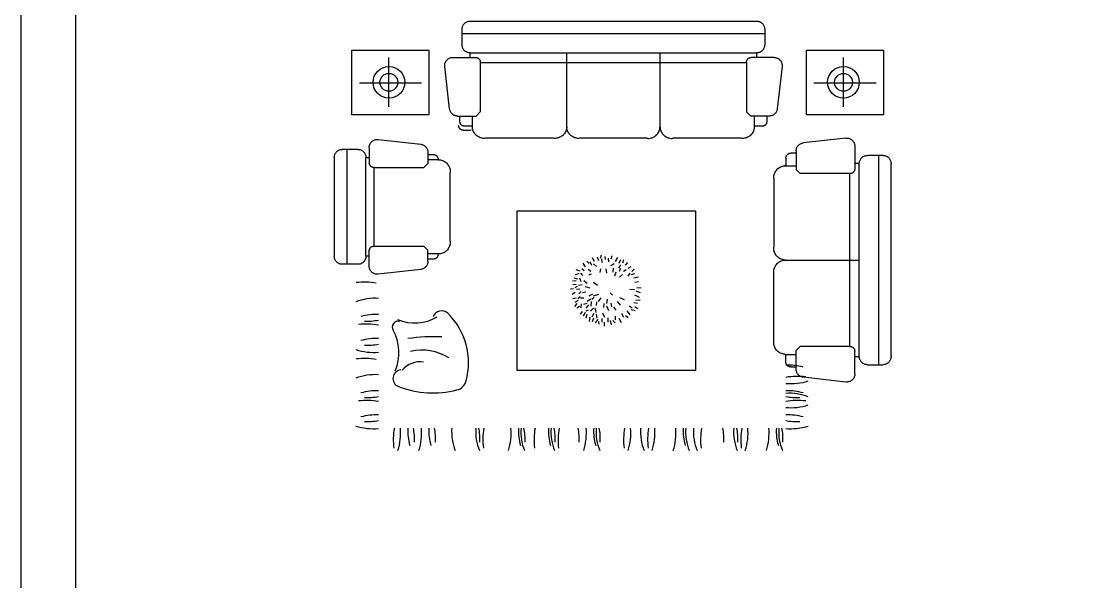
# Model space of a CAD drawing. Header units: inches. Extents: x 10.1 to 52.6, y 12.1 to 36.9.
# Drawn here: x 10.12 to 16.66, y 25.05 to 28.53 of the extents above; entities that cross this region are included whole.
import ezdxf

# ---------------------------------------------------------------- set-up
doc = ezdxf.new("R2010")
doc.units = ezdxf.units.IN
doc.header["$MEASUREMENT"] = 0
doc.layers.add('02', color=2, linetype='Continuous')
doc.layers.add('kadrbm', color=4, linetype='Continuous')

# ---------------------------------------------------------------- blocks, each defined once
blk = doc.blocks.new('kadrbm')
at = {"layer": 'kadrbm', "color": 4}
blk.add_lwpolyline([(0, 0), (0, 24.7972), (21, 24.7972), (21, 0), (0, 0)], close=True, dxfattribs=at)
blk.add_lwpolyline([(20.6631, 0.3257), (20.6631, 24.4603), (0.3369, 24.4603), (0.3369, 0.3257), (20.6631, 0.3257)], dxfattribs=at)

msp = doc.modelspace()

# ---------------------------------------------------------------- linework, layer by layer
at = {"layer": '02'}
for p, q in [((14.7328, 28.4553), (12.8563, 28.4553)), ((12.1718, 28.3541), (12.65, 28.3541)), ((12.1718, 27.9529), (12.1718, 28.3541)), ((12.65, 28.3541), (12.65, 27.9529)), ((12.9063, 28.3363), (14.6828, 28.3363)), ((13.5053, 27.8783), (13.5053, 28.3363)), ((14.0838, 27.8783), (14.0838, 28.3363)), ((14.9911, 28.3541), (15.4693, 28.3541)), ((14.9911, 27.9529), (14.9911, 28.3541)), ((15.4693, 28.3541), (15.4693, 27.9529)), ((12.3997, 28.3072), (12.3997, 28.0008)), ((12.7985, 28.3084), (12.9393, 28.3084)), ((12.9693, 28.2784), (12.9693, 27.9703)), ((12.9693, 28.2773), (14.6198, 28.2773)), ((14.6198, 28.2784), (14.6198, 27.9703)), ((14.7907, 28.3084), (14.6498, 28.3084)), ((15.219, 28.3072), (15.219, 28.0008)), ((12.2193, 28.1514), (12.6047, 28.1514)), ((15.0385, 28.1514), (15.424, 28.1514)), ((12.65, 27.9529), (12.1718, 27.9529)), ((12.8285, 27.9443), (12.9433, 27.9443)), ((12.9203, 27.8783), (12.9203, 27.9443)), ((12.9433, 27.9443), (12.9693, 27.9703)), ((14.6458, 27.9443), (14.6198, 27.9703)), ((14.7607, 27.9443), (14.6458, 27.9443)), ((14.6688, 27.8783), (14.6688, 27.9443)), ((15.4693, 27.9529), (14.9911, 27.9529)), ((12.8643, 27.8567), (12.9123, 27.8567)), ((15.2359, 27.8076), (14.9718, 27.7776)), ((12.2102, 27.7378), (12.1132, 27.7378)), ((12.1412, 27.7378), (12.1412, 27.0248)), ((12.2802, 27.7496), (12.2802, 27.6548)), ((12.3358, 27.7993), (12.5999, 27.7693)), ((15.2915, 27.7579), (15.2915, 27.6171)), ((12.0632, 27.6878), (12.0632, 27.0748)), ((12.2602, 27.0748), (12.2602, 27.6878)), ((12.2602, 27.6878), (12.2802, 27.6878)), ((12.6442, 27.7196), (12.6442, 27.6508)), ((12.6442, 27.7058), (12.6772, 27.7058)), ((12.7102, 27.6738), (12.6442, 27.6738)), ((12.7072, 27.6758), (12.7072, 27.6738)), ((14.8644, 27.6841), (14.8644, 27.6361)), ((14.9274, 27.7141), (14.8944, 27.7141)), ((14.9274, 27.7279), (14.9274, 27.6131)), ((15.4664, 27.7001), (15.3694, 27.7001)), ((15.4384, 27.7001), (15.4384, 26.4021)), ((12.3102, 27.6248), (12.6182, 27.6248)), ((12.3112, 27.1378), (12.3112, 27.6248)), ((12.6442, 27.6508), (12.6182, 27.6248)), ((14.8644, 27.6362), (14.8551, 27.6357)), ((14.8614, 27.6361), (14.9274, 27.6361)), ((14.9274, 27.6131), (14.9534, 27.5871)), ((15.3194, 27.6501), (15.2915, 27.6501)), ((15.3194, 26.4521), (15.3194, 27.6501)), ((15.5164, 26.4521), (15.5164, 27.6501)), ((12.7822, 27.1688), (12.7822, 27.5938)), ((14.7894, 27.5561), (14.7894, 27.1311)), ((15.2615, 27.5871), (14.9534, 27.5871)), ((15.2604, 26.5151), (15.2604, 27.5871)), ((13.1968, 27.3555), (14.3042, 27.3555)), ((13.1968, 26.3656), (13.1968, 27.3555)), ((14.3042, 27.3555), (14.3042, 26.3656)), ((12.2802, 27.0129), (12.2802, 27.1078)), ((12.3102, 27.1378), (12.6182, 27.1378)), ((12.6442, 27.1118), (12.6182, 27.1378)), ((12.6442, 27.0429), (12.6442, 27.1118)), ((12.7102, 27.0888), (12.6442, 27.0888)), ((12.7072, 27.0888), (12.7072, 27.0868)), ((13.7138, 27.0634), (13.7204, 27.084)), ((12.2102, 27.0248), (12.1132, 27.0248)), ((12.2802, 27.0748), (12.2602, 27.0748)), ((12.6772, 27.0568), (12.6442, 27.0568)), ((13.621, 27.0092), (13.607, 27.0328)), ((13.6445, 27.03), (13.6289, 27.0451)), ((13.6618, 27.0166), (13.6512, 27.0403)), ((13.6767, 27.0424), (13.6645, 27.0644)), ((13.6892, 27.0102), (13.6718, 27.027)), ((13.7039, 27.0462), (13.695, 27.0683)), ((13.7245, 27.0364), (13.7225, 27.0584)), ((13.7447, 27.0538), (13.7444, 27.0742)), ((13.7654, 27.0404), (13.7634, 27.0625)), ((13.7794, 27.0167), (13.7996, 27.0307)), ((13.7804, 27.0594), (13.7869, 27.0799)), ((13.8079, 27.0427), (13.8213, 27.0668)), ((13.8274, 27.0005), (13.8407, 27.0211)), ((13.8303, 27.0312), (13.8402, 27.0552)), ((13.8525, 27.0332), (13.8589, 27.0538)), ((13.8697, 27.0199), (13.8848, 27.0354)), ((14.8614, 27.0511), (15.3194, 27.0511)), ((12.5999, 26.9932), (12.3358, 26.9632)), ((13.5807, 26.9676), (13.557, 26.957)), ((13.589, 26.9831), (13.5633, 26.9911)), ((13.6047, 26.9543), (13.5926, 26.9695)), ((13.6128, 26.9835), (13.5991, 26.9969)), ((13.6538, 26.9807), (13.6383, 26.9924)), ((13.6574, 26.9637), (13.6422, 26.9584)), ((13.7118, 26.9747), (13.7166, 26.997)), ((13.7545, 26.9703), (13.7507, 26.9976)), ((13.7937, 26.976), (13.795, 27.0016)), ((13.8043, 26.9523), (13.8124, 26.9781)), ((13.8317, 26.9459), (13.8502, 26.9616)), ((13.8328, 26.9817), (13.841, 27.0007)), ((13.8566, 26.9822), (13.8736, 26.9926)), ((13.8854, 27.0014), (13.9057, 27.0119)), ((13.8861, 26.9503), (13.8978, 26.9692)), ((13.9047, 26.9624), (13.9268, 26.9679)), ((13.9079, 26.9796), (13.923, 26.9952)), ((14.7894, 26.5461), (14.7894, 26.9711)), ((13.5644, 26.923), (13.5405, 26.9192)), ((13.5631, 26.8974), (13.5426, 26.9005)), ((13.5745, 26.9334), (13.5522, 26.9381)), ((13.57, 26.8873), (13.5548, 26.8785)), ((13.6005, 26.898), (13.5785, 26.8926)), ((13.5952, 26.9167), (13.5863, 26.9387)), ((13.6311, 26.9054), (13.6103, 26.922)), ((13.6961, 26.8927), (13.6703, 26.911)), ((13.9204, 26.9405), (13.9493, 26.9461)), ((13.9276, 26.9134), (13.9497, 26.9189)), ((13.5481, 26.8716), (13.5276, 26.8713)), ((13.557, 26.8495), (13.5385, 26.8374)), ((13.5873, 26.8705), (13.5652, 26.8685)), ((13.5881, 26.8228), (13.573, 26.8106)), ((13.5944, 26.857), (13.5793, 26.8414)), ((13.6235, 26.8524), (13.603, 26.8486)), ((13.6503, 26.8766), (13.6213, 26.8847)), ((13.6645, 26.8393), (13.6425, 26.8271)), ((13.7021, 26.8366), (13.6698, 26.8275)), ((13.7735, 26.8479), (13.7891, 26.8328)), ((13.8959, 26.8703), (13.9249, 26.8691)), ((13.9254, 26.8349), (13.9547, 26.82)), ((13.9336, 26.8606), (13.961, 26.8508)), ((13.94, 26.8812), (13.9674, 26.8782)), ((13.5627, 26.8139), (13.5423, 26.8101)), ((13.5683, 26.7816), (13.5532, 26.7627)), ((13.5765, 26.8005), (13.558, 26.7883)), ((13.5839, 26.7631), (13.567, 26.7526)), ((13.6104, 26.8146), (13.5899, 26.8143)), ((13.5956, 26.7786), (13.5926, 26.7547)), ((13.6297, 26.7826), (13.6093, 26.7754)), ((13.6401, 26.7725), (13.6233, 26.7517)), ((13.6548, 26.8085), (13.6312, 26.7945)), ((13.6568, 26.7932), (13.6538, 26.7659)), ((13.6751, 26.819), (13.66, 26.8068)), ((13.6892, 26.792), (13.6878, 26.7698)), ((13.716, 26.8163), (13.701, 26.7939)), ((13.7354, 26.7808), (13.7323, 26.7569)), ((13.7554, 26.8083), (13.7524, 26.7811)), ((13.7526, 26.7674), (13.765, 26.7386)), ((13.7779, 26.7832), (13.7834, 26.7611)), ((13.7953, 26.7596), (13.8093, 26.7394)), ((13.8187, 26.7941), (13.8361, 26.7705)), ((13.832, 26.8181), (13.8611, 26.8067)), ((13.8924, 26.7662), (13.9113, 26.7546)), ((13.9211, 26.7888), (13.9432, 26.7841)), ((13.9266, 26.7633), (13.9455, 26.7516)), ((13.9345, 26.8027), (13.96, 26.8048)), ((13.6014, 26.7326), (13.5881, 26.7154)), ((13.6186, 26.7261), (13.607, 26.7037)), ((13.6389, 26.7401), (13.6236, 26.7347)), ((13.6306, 26.7144), (13.6242, 26.6904)), ((13.648, 26.6975), (13.645, 26.6703)), ((13.6711, 26.7525), (13.6526, 26.7335)), ((13.6733, 26.7201), (13.66, 26.6961)), ((13.672, 26.6911), (13.6622, 26.6671)), ((13.6795, 26.7543), (13.6851, 26.7254)), ((13.6886, 26.7153), (13.6925, 26.6915)), ((13.7277, 26.7245), (13.7383, 26.6973)), ((13.7606, 26.6926), (13.761, 26.6653)), ((13.8047, 26.7035), (13.8052, 26.6796)), ((13.8289, 26.6902), (13.8429, 26.6631)), ((13.8454, 26.7211), (13.8577, 26.6958)), ((13.8695, 26.7079), (13.8867, 26.6946)), ((13.8776, 26.737), (13.8967, 26.7118)), ((13.9047, 26.7443), (13.9286, 26.7378)), ((13.6978, 26.683), (13.681, 26.6623)), ((13.7013, 26.6694), (13.7033, 26.6541)), ((13.7231, 26.6885), (13.7218, 26.6664)), ((13.7371, 26.6649), (13.7375, 26.641)), ((13.7745, 26.6758), (13.78, 26.6502)), ((13.7916, 26.676), (13.8054, 26.6625)), ((14.9274, 26.4891), (14.9534, 26.5151)), ((15.2615, 26.5151), (14.9534, 26.5151)), ((14.8551, 26.4664), (14.8644, 26.4659)), ((14.8614, 26.4661), (14.9274, 26.4661)), ((14.8644, 26.4181), (14.8644, 26.4661)), ((14.9274, 26.3742), (14.9274, 26.4891)), ((15.2915, 26.3442), (15.2915, 26.4851)), ((15.2915, 26.4521), (15.3194, 26.4521)), ((14.3042, 26.3656), (13.1968, 26.3656)), ((14.8944, 26.3881), (14.9274, 26.3881)), ((15.3694, 26.4021), (15.4664, 26.4021)), ((15.2359, 26.2945), (14.9718, 26.3245))]:
    msp.add_line(p, q, dxfattribs=at)
for points in [[(12.8563, 28.4833), (12.8565, 28.4876), (12.8571, 28.492), (12.858, 28.4962), (12.8593, 28.5004), (12.861, 28.5044), (12.863, 28.5083), (12.8654, 28.512), (12.868, 28.5154), (12.871, 28.5186), (12.8742, 28.5216), (12.8776, 28.5242), (12.8813, 28.5266), (12.8852, 28.5286), (12.8892, 28.5303), (12.8934, 28.5316), (12.8976, 28.5325), (12.902, 28.5331), (12.9063, 28.5333)], [(12.9063, 28.5333), (14.6828, 28.5333)], [(14.6828, 28.5333), (14.6872, 28.5331), (14.6915, 28.5325), (14.6958, 28.5316), (14.6999, 28.5303), (14.704, 28.5286), (14.7078, 28.5266), (14.7115, 28.5242), (14.715, 28.5216), (14.7182, 28.5186), (14.7211, 28.5154), (14.7238, 28.512), (14.7261, 28.5083), (14.7281, 28.5044), (14.7298, 28.5004), (14.7311, 28.4962), (14.7321, 28.492), (14.7326, 28.4876), (14.7328, 28.4833)], [(12.8563, 28.3863), (12.8563, 28.4833)], [(14.7328, 28.4833), (14.7328, 28.3863)], [(12.9063, 28.3363), (12.902, 28.3365), (12.8976, 28.337), (12.8934, 28.338), (12.8892, 28.3393), (12.8852, 28.341), (12.8813, 28.343), (12.8776, 28.3453), (12.8742, 28.348), (12.871, 28.3509), (12.868, 28.3541), (12.8654, 28.3576), (12.863, 28.3613), (12.861, 28.3651), (12.8593, 28.3692), (12.858, 28.3733), (12.8571, 28.3776), (12.8565, 28.3819), (12.8563, 28.3863)], [(12.9063, 28.3084), (12.9063, 28.3363)], [(14.7328, 28.3863), (14.7326, 28.3819), (14.7321, 28.3776), (14.7311, 28.3733), (14.7298, 28.3692), (14.7281, 28.3651), (14.7261, 28.3613), (14.7238, 28.3576), (14.7211, 28.3541), (14.7182, 28.3509), (14.715, 28.348), (14.7115, 28.3453), (14.7078, 28.343), (14.704, 28.341), (14.6999, 28.3393), (14.6958, 28.338), (14.6915, 28.337), (14.6872, 28.3365), (14.6828, 28.3363)], [(14.6828, 28.3363), (14.6828, 28.3084)], [(12.7836, 27.9722), (12.7819, 27.9762), (12.7805, 27.9802), (12.7795, 27.9844), (12.7788, 27.9886), (12.7488, 28.2527), (12.7485, 28.2571), (12.7486, 28.2616), (12.749, 28.266), (12.7499, 28.2703), (12.7512, 28.2746)], [(12.7512, 28.2746), (12.7528, 28.2787), (12.7548, 28.2827), (12.7571, 28.2864), (12.7597, 28.29), (12.7627, 28.2933), (12.7659, 28.2963), (12.7694, 28.299), (12.7731, 28.3015), (12.777, 28.3035), (12.7811, 28.3053), (12.7853, 28.3066), (12.7897, 28.3076), (12.794, 28.3082), (12.7985, 28.3084)], [(12.9393, 28.3084), (12.9419, 28.3083), (12.9445, 28.3079), (12.9471, 28.3073), (12.9496, 28.3066), (12.952, 28.3056), (12.9543, 28.3043), (12.9565, 28.3029), (12.9586, 28.3013), (12.9605, 28.2996), (12.9623, 28.2976), (12.9639, 28.2956), (12.9653, 28.2934), (12.9665, 28.291), (12.9675, 28.2886), (12.9683, 28.2861), (12.9689, 28.2836), (12.9692, 28.281), (12.9693, 28.2784)], [(14.6198, 28.2784), (14.6199, 28.281), (14.6203, 28.2836), (14.6209, 28.2861), (14.6216, 28.2886), (14.6226, 28.291), (14.6238, 28.2934), (14.6253, 28.2956), (14.6268, 28.2976), (14.6286, 28.2996), (14.6305, 28.3013), (14.6326, 28.3029), (14.6348, 28.3043), (14.6371, 28.3056), (14.6396, 28.3066), (14.6421, 28.3073), (14.6446, 28.3079), (14.6472, 28.3083), (14.6498, 28.3084)], [(14.7907, 28.3084), (14.7951, 28.3082), (14.7995, 28.3076), (14.8038, 28.3066), (14.808, 28.3053), (14.8121, 28.3035), (14.816, 28.3015), (14.8198, 28.299), (14.8232, 28.2963), (14.8265, 28.2933), (14.8294, 28.29), (14.8321, 28.2864), (14.8344, 28.2827), (14.8364, 28.2787), (14.838, 28.2746), (14.8392, 28.2703), (14.8401, 28.266), (14.8406, 28.2616), (14.8407, 28.2571), (14.8404, 28.2527)], [(14.8404, 28.2527), (14.8104, 27.9886)], [(12.8285, 27.9443), (12.8242, 27.9445), (12.8199, 27.945), (12.8158, 27.9459), (12.8117, 27.9472), (12.8077, 27.9488), (12.8039, 27.9507), (12.8002, 27.953), (12.7968, 27.9556), (12.7936, 27.9584), (12.7907, 27.9616), (12.788, 27.9649), (12.7856, 27.9685), (12.7836, 27.9722)], [(12.9203, 27.8813), (12.8723, 27.8813), (12.8697, 27.8814), (12.8671, 27.8817), (12.8646, 27.8823), (12.8621, 27.8831), (12.8596, 27.8841), (12.8573, 27.8853), (12.8551, 27.8867), (12.853, 27.8883), (12.8511, 27.8901), (12.8493, 27.892), (12.8477, 27.8941), (12.8463, 27.8963), (12.8451, 27.8986), (12.8441, 27.901), (12.8433, 27.9035), (12.8428, 27.9061), (12.8424, 27.9087), (12.8423, 27.9113), (12.8423, 27.9443)], [(14.7468, 27.9443), (14.7468, 27.9113)], [(14.8104, 27.9886), (14.8097, 27.9844), (14.8087, 27.9802), (14.8073, 27.9762), (14.8056, 27.9722), (14.8035, 27.9685), (14.8011, 27.9649), (14.7985, 27.9616), (14.7955, 27.9584), (14.7923, 27.9556), (14.7889, 27.953), (14.7853, 27.9507), (14.7815, 27.9488), (14.7775, 27.9472), (14.7734, 27.9459), (14.7692, 27.945), (14.765, 27.9445), (14.7607, 27.9443)], [(12.8643, 27.8567), (12.8617, 27.8568), (12.8591, 27.8572), (12.8566, 27.8577), (12.8541, 27.8585), (12.8517, 27.8595), (12.8493, 27.8607), (12.8471, 27.8621), (12.8451, 27.8637), (12.8431, 27.8655), (12.8414, 27.8674), (12.8398, 27.8695), (12.8384, 27.8717), (12.8372, 27.874), (12.8362, 27.8765), (12.8354, 27.879), (12.8348, 27.8815), (12.8345, 27.8841), (12.8343, 27.8867)], [(13.0003, 27.8063), (12.994, 27.806), (12.9876, 27.8062), (12.9813, 27.8071), (12.9751, 27.8084), (12.969, 27.8103), (12.9632, 27.8127), (12.9575, 27.8156), (12.9521, 27.819), (12.9471, 27.8228), (12.9423, 27.827), (12.938, 27.8317), (12.9341, 27.8367), (12.9306, 27.842), (12.9276, 27.8476), (12.9251, 27.8534), (12.9231, 27.8595), (12.9216, 27.8656), (12.9207, 27.8719), (12.9203, 27.8783)], [(13.5053, 27.8783), (13.5049, 27.8719), (13.504, 27.8656), (13.5025, 27.8595), (13.5006, 27.8534), (13.498, 27.8476), (13.495, 27.842), (13.4916, 27.8367), (13.4877, 27.8317), (13.4833, 27.827), (13.4786, 27.8228), (13.4735, 27.819), (13.4681, 27.8156), (13.4625, 27.8127), (13.4566, 27.8103), (13.4505, 27.8084), (13.4443, 27.8071), (13.438, 27.8062), (13.4317, 27.806), (13.4253, 27.8063)], [(13.5853, 27.8063), (13.579, 27.806), (13.5726, 27.8062), (13.5663, 27.8071), (13.5601, 27.8084), (13.554, 27.8103), (13.5482, 27.8127), (13.5425, 27.8156), (13.5371, 27.819), (13.5321, 27.8228), (13.5273, 27.827), (13.523, 27.8317), (13.5191, 27.8367), (13.5156, 27.842), (13.5126, 27.8476), (13.5101, 27.8534), (13.5081, 27.8595), (13.5066, 27.8656), (13.5057, 27.8719), (13.5053, 27.8783)], [(14.0038, 27.8063), (14.0102, 27.806), (14.0165, 27.8062), (14.0228, 27.8071), (14.029, 27.8084), (14.0351, 27.8103), (14.041, 27.8127), (14.0466, 27.8156), (14.052, 27.819), (14.0571, 27.8228), (14.0618, 27.827), (14.0662, 27.8317), (14.0701, 27.8367), (14.0736, 27.842), (14.0766, 27.8476), (14.0791, 27.8534), (14.0811, 27.8595), (14.0825, 27.8656), (14.0834, 27.8719), (14.0838, 27.8783)], [(14.0838, 27.8783), (14.0842, 27.8719), (14.0851, 27.8656), (14.0866, 27.8595), (14.0886, 27.8534), (14.0911, 27.8476), (14.0941, 27.842), (14.0976, 27.8367), (14.1015, 27.8317), (14.1058, 27.827), (14.1106, 27.8228), (14.1156, 27.819), (14.121, 27.8156), (14.1267, 27.8127), (14.1326, 27.8103), (14.1386, 27.8084), (14.1448, 27.8071), (14.1511, 27.8062), (14.1575, 27.806), (14.1638, 27.8063)], [(14.6688, 27.8783), (14.6684, 27.8719), (14.6675, 27.8656), (14.6661, 27.8595), (14.6641, 27.8534), (14.6616, 27.8476), (14.6586, 27.842), (14.6551, 27.8367), (14.6512, 27.8317), (14.6468, 27.827), (14.6421, 27.8228), (14.637, 27.819), (14.6316, 27.8156), (14.626, 27.8127), (14.6201, 27.8103), (14.614, 27.8084), (14.6078, 27.8071), (14.6015, 27.8062), (14.5952, 27.806), (14.5888, 27.8063)], [(14.7168, 27.8813), (14.6688, 27.8813)], [(14.7468, 27.9113), (14.7467, 27.9087), (14.7464, 27.9061), (14.7458, 27.9035), (14.745, 27.901), (14.744, 27.8986), (14.7428, 27.8963), (14.7414, 27.8941), (14.7398, 27.892), (14.738, 27.8901), (14.7361, 27.8883), (14.734, 27.8867), (14.7318, 27.8853), (14.7295, 27.8841), (14.7271, 27.8831), (14.7246, 27.8823), (14.722, 27.8817), (14.7194, 27.8814), (14.7168, 27.8813)], [(13.4253, 27.8063), (13.0003, 27.8063)], [(14.0038, 27.8063), (13.5853, 27.8063)], [(14.5888, 27.8063), (14.1638, 27.8063)], [(15.2359, 27.8076), (15.2403, 27.8079), (15.2447, 27.8078), (15.2491, 27.8073), (15.2535, 27.8065), (15.2577, 27.8052), (15.2619, 27.8036), (15.2658, 27.8016), (15.2696, 27.7993), (15.2732, 27.7967), (15.2765, 27.7937), (15.2795, 27.7905), (15.2822, 27.787), (15.2846, 27.7833), (15.2867, 27.7794), (15.2884, 27.7753), (15.2898, 27.7711), (15.2908, 27.7667), (15.2913, 27.7623), (15.2915, 27.7579)], [(12.0632, 27.6878), (12.0634, 27.6921), (12.064, 27.6965), (12.065, 27.7007), (12.0663, 27.7049), (12.0679, 27.7089), (12.0699, 27.7128), (12.0723, 27.7164), (12.0749, 27.7199), (12.0779, 27.7231), (12.0811, 27.7261), (12.0846, 27.7287), (12.0882, 27.7311), (12.0921, 27.7331), (12.0961, 27.7348), (12.1003, 27.7361), (12.1046, 27.737), (12.1089, 27.7376), (12.1132, 27.7378)], [(12.2102, 27.7378), (12.2146, 27.7376), (12.2189, 27.737), (12.2232, 27.7361), (12.2273, 27.7348), (12.2314, 27.7331), (12.2352, 27.7311), (12.2389, 27.7287), (12.2424, 27.7261), (12.2456, 27.7231), (12.2485, 27.7199), (12.2512, 27.7164), (12.2535, 27.7128), (12.2556, 27.7089), (12.2572, 27.7049), (12.2585, 27.7007), (12.2595, 27.6965), (12.2601, 27.6921), (12.2602, 27.6878)], [(12.2802, 27.7496), (12.2803, 27.7541), (12.2809, 27.7584), (12.2819, 27.7628), (12.2833, 27.767), (12.285, 27.7711), (12.2871, 27.775), (12.2895, 27.7787), (12.2922, 27.7822), (12.2952, 27.7854), (12.2985, 27.7884), (12.3021, 27.791), (12.3059, 27.7933), (12.3098, 27.7953), (12.314, 27.7969), (12.3182, 27.7982), (12.3225, 27.799), (12.327, 27.7995), (12.3314, 27.7996), (12.3358, 27.7993)], [(12.5999, 27.7693), (12.6041, 27.7686), (12.6083, 27.7676), (12.6123, 27.7662), (12.6163, 27.7645), (12.62, 27.7625), (12.6236, 27.7601), (12.627, 27.7574), (12.6301, 27.7545), (12.6329, 27.7513), (12.6355, 27.7479), (12.6378, 27.7442), (12.6397, 27.7404), (12.6413, 27.7364), (12.6426, 27.7323), (12.6435, 27.7281), (12.6441, 27.7239), (12.6442, 27.7196)], [(14.9274, 27.7279), (14.9276, 27.7322), (14.9282, 27.7364), (14.9291, 27.7406), (14.9304, 27.7447), (14.932, 27.7487), (14.9339, 27.7525), (14.9362, 27.7562), (14.9388, 27.7596), (14.9416, 27.7628), (14.9447, 27.7657), (14.9481, 27.7684), (14.9517, 27.7707), (14.9554, 27.7728), (14.9593, 27.7745), (14.9634, 27.7759), (14.9676, 27.7769), (14.9718, 27.7776)], [(12.6772, 27.7058), (12.6799, 27.7057), (12.6825, 27.7053), (12.685, 27.7047), (12.6875, 27.704), (12.6899, 27.703), (12.6922, 27.7017), (12.6945, 27.7003), (12.6965, 27.6988), (12.6985, 27.697), (12.7002, 27.6951), (12.7018, 27.693), (12.7032, 27.6908), (12.7044, 27.6884), (12.7054, 27.686), (12.7062, 27.6835), (12.7068, 27.681), (12.7071, 27.6784), (12.7072, 27.6758)], [(12.7102, 27.6738), (12.7166, 27.6734), (12.7229, 27.6725), (12.7291, 27.671), (12.7351, 27.669), (12.7409, 27.6665), (12.7465, 27.6635), (12.7518, 27.66), (12.7568, 27.6561), (12.7615, 27.6518), (12.7657, 27.647), (12.7696, 27.642), (12.7729, 27.6366), (12.7758, 27.6309), (12.7782, 27.625), (12.7801, 27.619), (12.7815, 27.6128), (12.7823, 27.6065), (12.7825, 27.6001), (12.7822, 27.5938)], [(14.8644, 27.6841), (14.8646, 27.6867), (14.8649, 27.6893), (14.8655, 27.6918), (14.8663, 27.6943), (14.8673, 27.6967), (14.8685, 27.6991), (14.8699, 27.7013), (14.8715, 27.7033), (14.8732, 27.7053), (14.8752, 27.707), (14.8772, 27.7086), (14.8794, 27.71), (14.8818, 27.7113), (14.8842, 27.7123), (14.8867, 27.713), (14.8892, 27.7136), (14.8918, 27.714), (14.8944, 27.7141)], [(15.3194, 27.6501), (15.3196, 27.6544), (15.3202, 27.6587), (15.3211, 27.663), (15.3225, 27.6672), (15.3241, 27.6712), (15.3261, 27.6751), (15.3285, 27.6787), (15.3311, 27.6822), (15.3341, 27.6854), (15.3373, 27.6884), (15.3408, 27.691), (15.3444, 27.6934), (15.3483, 27.6954), (15.3523, 27.697), (15.3565, 27.6984), (15.3608, 27.6993), (15.3651, 27.6999), (15.3694, 27.7001)], [(15.4664, 27.7001), (15.4708, 27.6999), (15.4751, 27.6993), (15.4794, 27.6984), (15.4835, 27.697), (15.4876, 27.6954), (15.4914, 27.6934), (15.4951, 27.691), (15.4986, 27.6884), (15.5018, 27.6854), (15.5047, 27.6822), (15.5074, 27.6787), (15.5097, 27.6751), (15.5118, 27.6712), (15.5134, 27.6672), (15.5147, 27.663), (15.5157, 27.6587), (15.5163, 27.6544), (15.5164, 27.6501)], [(12.3102, 27.6248), (12.3075, 27.6249), (12.3049, 27.6252), (12.3024, 27.6258), (12.2999, 27.6266), (12.2975, 27.6276), (12.2952, 27.6288), (12.2929, 27.6302), (12.2909, 27.6318), (12.2889, 27.6336), (12.2872, 27.6355), (12.2856, 27.6376), (12.2842, 27.6398), (12.283, 27.6421), (12.282, 27.6445), (12.2812, 27.647), (12.2806, 27.6496), (12.2803, 27.6522), (12.2802, 27.6548)], [(14.7894, 27.5561), (14.7892, 27.5624), (14.7894, 27.5688), (14.7902, 27.5751), (14.7916, 27.5813), (14.7935, 27.5873), (14.7959, 27.5932), (14.7988, 27.5989), (14.8021, 27.6043), (14.806, 27.6093), (14.8102, 27.6141), (14.8148, 27.6184), (14.8198, 27.6223), (14.8252, 27.6258), (14.8308, 27.6288), (14.8366, 27.6313), (14.8426, 27.6333), (14.8488, 27.6348), (14.8551, 27.6357), (14.8614, 27.6361)], [(15.2915, 27.6171), (15.2914, 27.6144), (15.2911, 27.6119), (15.2905, 27.6093), (15.2897, 27.6068), (15.2887, 27.6044), (15.2875, 27.6021), (15.2861, 27.5999), (15.2845, 27.5978), (15.2827, 27.5959), (15.2808, 27.5941), (15.2787, 27.5925), (15.2765, 27.5911), (15.2742, 27.5899), (15.2718, 27.5889), (15.2693, 27.5881), (15.2667, 27.5875), (15.2642, 27.5872), (15.2615, 27.5871)], [(12.7822, 27.1688), (12.7825, 27.1624), (12.7823, 27.1561), (12.7815, 27.1498), (12.7801, 27.1436), (12.7782, 27.1375), (12.7758, 27.1316), (12.7729, 27.126), (12.7696, 27.1206), (12.7657, 27.1155), (12.7615, 27.1108), (12.7568, 27.1064), (12.7518, 27.1025), (12.7465, 27.099), (12.7409, 27.096), (12.7351, 27.0935), (12.7291, 27.0915), (12.7229, 27.0901), (12.7166, 27.0891), (12.7102, 27.0888)], [(12.2802, 27.1078), (12.2803, 27.1104), (12.2806, 27.113), (12.2812, 27.1155), (12.282, 27.118), (12.283, 27.1204), (12.2842, 27.1228), (12.2856, 27.125), (12.2872, 27.1271), (12.2889, 27.129), (12.2909, 27.1308), (12.2929, 27.1323), (12.2952, 27.1337), (12.2975, 27.135), (12.2999, 27.136), (12.3024, 27.1367), (12.3049, 27.1373), (12.3075, 27.1377), (12.3102, 27.1378)], [(12.7072, 27.0868), (12.7071, 27.0842), (12.7068, 27.0816), (12.7062, 27.079), (12.7054, 27.0765), (12.7044, 27.0741), (12.7032, 27.0718), (12.7018, 27.0696), (12.7002, 27.0675), (12.6985, 27.0656), (12.6965, 27.0638), (12.6945, 27.0622), (12.6922, 27.0608), (12.6899, 27.0596), (12.6875, 27.0586), (12.685, 27.0578), (12.6825, 27.0572), (12.6799, 27.0569), (12.6772, 27.0568)], [(14.8614, 27.0511), (14.8551, 27.0514), (14.8488, 27.0524), (14.8426, 27.0538), (14.8366, 27.0558), (14.8308, 27.0583), (14.8252, 27.0613), (14.8198, 27.0648), (14.8148, 27.0687), (14.8102, 27.0731), (14.806, 27.0778), (14.8021, 27.0829), (14.7988, 27.0883), (14.7959, 27.0939), (14.7935, 27.0998), (14.7916, 27.1059), (14.7902, 27.1121), (14.7894, 27.1184), (14.7892, 27.1247), (14.7894, 27.1311)], [(12.1132, 27.0248), (12.1089, 27.025), (12.1046, 27.0255), (12.1003, 27.0265), (12.0961, 27.0278), (12.0921, 27.0295), (12.0882, 27.0315), (12.0846, 27.0338), (12.0811, 27.0365), (12.0779, 27.0394), (12.0749, 27.0426), (12.0723, 27.0461), (12.0699, 27.0498), (12.0679, 27.0536), (12.0663, 27.0577), (12.065, 27.0618), (12.064, 27.0661), (12.0634, 27.0704), (12.0632, 27.0748)], [(12.2602, 27.0748), (12.2601, 27.0704), (12.2595, 27.0661), (12.2585, 27.0618), (12.2572, 27.0577), (12.2556, 27.0536), (12.2535, 27.0498), (12.2512, 27.0461), (12.2485, 27.0426), (12.2456, 27.0394), (12.2424, 27.0365), (12.2389, 27.0338), (12.2352, 27.0315), (12.2314, 27.0295), (12.2273, 27.0278), (12.2232, 27.0265), (12.2189, 27.0255), (12.2146, 27.025), (12.2102, 27.0248)], [(12.6442, 27.0429), (12.6441, 27.0386), (12.6435, 27.0344), (12.6426, 27.0302), (12.6413, 27.0261), (12.6397, 27.0221), (12.6378, 27.0183), (12.6355, 27.0147), (12.6329, 27.0113), (12.6301, 27.0081), (12.627, 27.0051), (12.6236, 27.0025), (12.62, 27.0001), (12.6163, 26.998), (12.6123, 26.9963), (12.6083, 26.9949), (12.6041, 26.9939), (12.5999, 26.9932)], [(14.7894, 26.9711), (14.7892, 26.9774), (14.7894, 26.9838), (14.7902, 26.9901), (14.7916, 26.9963), (14.7935, 27.0023), (14.7959, 27.0082), (14.7988, 27.0139), (14.8021, 27.0193), (14.806, 27.0243), (14.8102, 27.0291), (14.8148, 27.0334), (14.8198, 27.0373), (14.8252, 27.0408), (14.8308, 27.0438), (14.8366, 27.0463), (14.8426, 27.0483), (14.8488, 27.0498), (14.8551, 27.0507), (14.8614, 27.0511)], [(12.3358, 26.9632), (12.3314, 26.9629), (12.327, 26.963), (12.3225, 26.9635), (12.3182, 26.9644), (12.314, 26.9656), (12.3098, 26.9672), (12.3059, 26.9692), (12.3021, 26.9715), (12.2985, 26.9742), (12.2952, 26.9771), (12.2922, 26.9804), (12.2895, 26.9838), (12.2871, 26.9876), (12.285, 26.9915), (12.2833, 26.9956), (12.2819, 26.9998), (12.2809, 27.0041), (12.2803, 27.0085), (12.2802, 27.0129)], [(14.8614, 26.4661), (14.8551, 26.4664), (14.8488, 26.4674), (14.8426, 26.4688), (14.8366, 26.4708), (14.8308, 26.4733), (14.8252, 26.4763), (14.8198, 26.4798), (14.8148, 26.4837), (14.8102, 26.4881), (14.806, 26.4928), (14.8021, 26.4979), (14.7988, 26.5033), (14.7959, 26.5089), (14.7935, 26.5148), (14.7916, 26.5209), (14.7902, 26.5271), (14.7894, 26.5334), (14.7892, 26.5397), (14.7894, 26.5461)], [(15.2615, 26.5151), (15.2642, 26.515), (15.2667, 26.5146), (15.2693, 26.514), (15.2718, 26.5133), (15.2742, 26.5123), (15.2765, 26.511), (15.2787, 26.5096), (15.2808, 26.508), (15.2827, 26.5063), (15.2845, 26.5043), (15.2861, 26.5023), (15.2875, 26.5001), (15.2887, 26.4977), (15.2897, 26.4953), (15.2905, 26.4928), (15.2911, 26.4903), (15.2914, 26.4877), (15.2915, 26.4851)], [(15.3694, 26.4021), (15.3651, 26.4023), (15.3608, 26.4028), (15.3565, 26.4038), (15.3523, 26.4051), (15.3483, 26.4067), (15.3444, 26.4088), (15.3408, 26.4111), (15.3373, 26.4138), (15.3341, 26.4167), (15.3311, 26.4199), (15.3285, 26.4234), (15.3261, 26.4271), (15.3241, 26.4309), (15.3225, 26.435), (15.3211, 26.4391), (15.3202, 26.4434), (15.3196, 26.4477), (15.3194, 26.4521)], [(15.5164, 26.4521), (15.5163, 26.4477), (15.5157, 26.4434), (15.5147, 26.4391), (15.5134, 26.435), (15.5118, 26.4309), (15.5097, 26.4271), (15.5074, 26.4234), (15.5047, 26.4199), (15.5018, 26.4167), (15.4986, 26.4138), (15.4951, 26.4111), (15.4914, 26.4088), (15.4876, 26.4067), (15.4835, 26.4051), (15.4794, 26.4038), (15.4751, 26.4028), (15.4708, 26.4023), (15.4664, 26.4021)], [(14.8944, 26.3881), (14.8918, 26.3882), (14.8892, 26.3885), (14.8867, 26.3891), (14.8842, 26.3899), (14.8818, 26.3909), (14.8794, 26.3921), (14.8772, 26.3935), (14.8752, 26.3951), (14.8732, 26.3969), (14.8715, 26.3988), (14.8699, 26.4009), (14.8685, 26.4031), (14.8673, 26.4054), (14.8663, 26.4078), (14.8655, 26.4103), (14.8649, 26.4129), (14.8646, 26.4154), (14.8644, 26.4181)], [(14.9718, 26.3245), (14.9676, 26.3252), (14.9634, 26.3262), (14.9593, 26.3276), (14.9554, 26.3293), (14.9517, 26.3314), (14.9481, 26.3337), (14.9447, 26.3364), (14.9416, 26.3394), (14.9388, 26.3425), (14.9362, 26.346), (14.9339, 26.3496), (14.932, 26.3534), (14.9304, 26.3574), (14.9291, 26.3615), (14.9282, 26.3657), (14.9276, 26.3699), (14.9274, 26.3742)], [(15.2915, 26.3442), (15.2913, 26.3398), (15.2908, 26.3354), (15.2898, 26.3311), (15.2884, 26.3269), (15.2867, 26.3228), (15.2846, 26.3189), (15.2822, 26.3151), (15.2795, 26.3117), (15.2765, 26.3084), (15.2732, 26.3055), (15.2696, 26.3028), (15.2658, 26.3005), (15.2619, 26.2985), (15.2577, 26.2969), (15.2535, 26.2957), (15.2491, 26.2948), (15.2447, 26.2943), (15.2403, 26.2942), (15.2359, 26.2945)]]:
    msp.add_lwpolyline(points, dxfattribs=at)
for centre, radius in [((12.4022, 28.1538), 0.0982), ((12.4022, 28.1538), 0.0552), ((15.2214, 28.1538), 0.0982), ((15.2214, 28.1538), 0.0552)]:
    msp.add_circle(centre, radius, dxfattribs=at)
for centre, radius, start, end in [((12.2519, 26.515), 0.3996, 79.61828, 97.51546), ((12.3125, 26.5126), 0.3013, 85.26841, 112.42704), ((12.3172, 26.4079), 0.3057, 86.21252, 106.83576), ((12.5636, 26.9266), 0.2663, 246.21907, 301.33317), ((12.7289, 26.6817), 0.0546, 45.90145, 162.02508), ((12.4706, 26.4151), 0.4258, 344.51209, 45.90145), ((12.2654, 26.2546), 0.3996, 79.61828, 97.51546), ((12.269, 27.0233), 0.3513, 266.9586, 281.2181), ((12.46, 26.635), 0.0369, 75.64988, 209.2461), ((12.3172, 26.2586), 0.3057, 86.21252, 106.83576), ((12.1761, 26.476), 0.2885, 337.08455, 29.2461), ((12.6829, 25.3881), 1.1872, 87.7036, 97.90286), ((12.3063, 26.8368), 0.3584, 252.33842, 274.97287), ((12.269, 26.8741), 0.3513, 266.9586, 281.2181), ((12.2519, 26.0413), 0.3996, 79.61828, 97.51546), ((12.6073, 26.1743), 0.3177, 58.37138, 102.84091), ((12.4811, 26.3162), 0.0535, 94.60831, 248.92942), ((12.5947, 26.2782), 0.1417, 81.23137, 141.07913), ((14.8834, 26.0936), 0.3057, 73.16424, 93.78748), ((12.3125, 26.0389), 0.3013, 85.26841, 112.42704), ((12.8038, 26.3228), 0.08, 284.46505, 344.51209), ((14.9352, 25.9301), 0.3996, 82.48454, 100.38172), ((14.8943, 26.6429), 0.3584, 265.02713, 287.66158), ((12.3172, 25.9341), 0.3057, 86.21252, 106.83576), ((12.6754, 26.8205), 0.594, 248.92942, 284.46505), ((14.8834, 25.9341), 0.3057, 73.16424, 93.78748), ((12.2654, 25.7809), 0.3996, 79.61828, 97.51546), ((12.269, 26.5496), 0.3513, 266.9586, 281.2181), ((14.8881, 25.9234), 0.3013, 67.57296, 94.73159), ((14.9316, 26.5496), 0.3513, 258.7819, 273.0414), ((14.9352, 25.7809), 0.3996, 82.48454, 100.38172), ((14.8943, 26.4936), 0.3584, 265.02713, 287.66158), ((12.3172, 25.7849), 0.3057, 86.21252, 106.83576), ((12.269, 26.4004), 0.3513, 266.9586, 281.2181), ((14.8834, 25.7849), 0.3057, 73.16424, 93.78748), ((14.9316, 26.4004), 0.3513, 258.7819, 273.0414), ((12.3063, 26.3631), 0.3584, 252.33842, 274.97287), ((12.8291, 25.937), 0.3996, 169.61828, 187.51546), ((12.1164, 25.9779), 0.3584, 342.33842, 4.97287), ((12.8251, 25.9888), 0.3057, 176.21252, 196.83576), ((12.2096, 25.9406), 0.3513, 356.95861, 11.2181), ((12.2469, 25.9779), 0.3584, 342.33842, 4.97287), ((12.9557, 25.9888), 0.3057, 176.21252, 196.83576), ((12.3402, 25.9406), 0.3513, 356.95861, 11.2181), ((13.0927, 25.9841), 0.3013, 175.2684, 202.42704), ((13.242, 25.9841), 0.3013, 175.2684, 202.42704), ((12.6157, 25.9406), 0.3513, 356.95861, 11.2181), ((13.3845, 25.937), 0.3996, 169.61828, 187.51546), ((12.8022, 25.9779), 0.3584, 342.33842, 4.97287), ((13.511, 25.9888), 0.3057, 176.21252, 196.83576), ((13.5218, 25.9841), 0.3013, 175.2684, 202.42704), ((12.8955, 25.9406), 0.3513, 356.95861, 11.2181), ((13.7017, 25.937), 0.3996, 169.61828, 187.51546), ((13.6976, 25.9888), 0.3057, 176.21252, 196.83576), ((13.7084, 25.9841), 0.3013, 175.2684, 202.42704), ((13.0822, 25.9406), 0.3513, 356.95861, 11.2181), ((13.8509, 25.937), 0.3996, 169.61828, 187.51546), ((13.2314, 25.9406), 0.3513, 356.95861, 11.2181), ((13.2687, 25.9779), 0.3584, 342.33842, 4.97287), ((13.9774, 25.9888), 0.3057, 176.21252, 196.83576), ((13.9882, 25.9841), 0.3013, 175.2684, 202.42704), ((13.362, 25.9406), 0.3513, 356.95861, 11.2181), ((14.257, 25.937), 0.3996, 169.61828, 187.51546), ((13.5442, 25.9779), 0.3584, 342.33842, 4.97287), ((14.2637, 25.9841), 0.3013, 175.2684, 202.42704), ((14.4062, 25.937), 0.3996, 169.61828, 187.51546), ((13.6935, 25.9779), 0.3584, 342.33842, 4.97287), ((13.824, 25.9779), 0.3584, 342.33842, 4.97287), ((14.5328, 25.9888), 0.3057, 176.21252, 196.83576), ((14.5435, 25.9841), 0.3013, 175.2684, 202.42704), ((14.5921, 25.9841), 0.3013, 175.2684, 202.42704), ((14.7346, 25.937), 0.3996, 169.61828, 187.51546), ((14.1284, 25.9406), 0.3513, 356.95861, 11.2181), ((14.8413, 25.9841), 0.3013, 175.2684, 202.42704), ((14.2151, 25.9406), 0.3513, 356.95861, 11.2181), ((14.9838, 25.937), 0.3996, 169.61828, 187.51546), ((14.271, 25.9779), 0.3584, 342.33842, 4.97287), ((14.4016, 25.9779), 0.3584, 342.33842, 4.97287), ((15.1103, 25.9888), 0.3057, 176.21252, 196.83576), ((15.1211, 25.9841), 0.3013, 175.2684, 202.42704), ((14.4949, 25.9406), 0.3513, 356.95861, 11.2181), ((14.8943, 26.3631), 0.3584, 265.02713, 287.66158)]:
    msp.add_arc(centre, radius, start, end, dxfattribs=at)

# ---------------------------------------------------------------- block references
at = {"layer": 'kadrbm'}
msp.add_blockref('kadrbm', (10.1213, 12.0665), dxfattribs=at)

doc.saveas('drawing.dxf')
